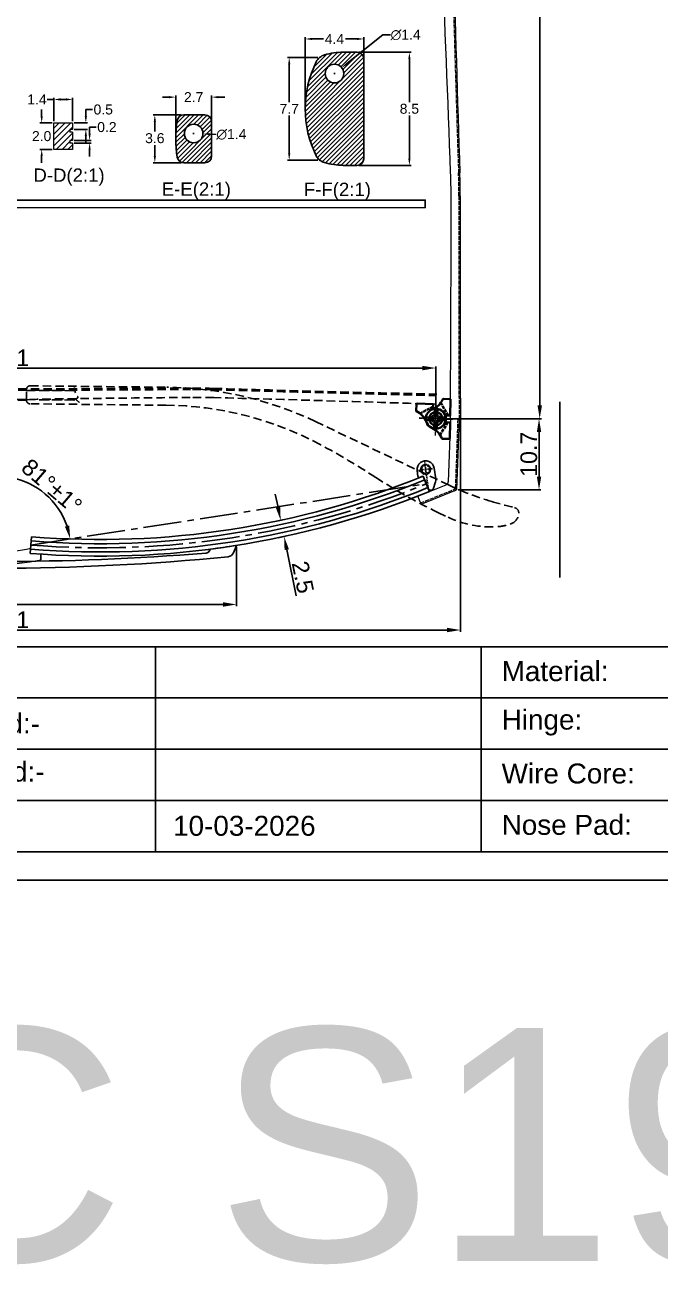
# Model space of a CAD drawing. Header units: millimetres. Extents: x 1233 to 2351, y 1180 to 1535.
# Drawn here: x 1597.9 to 1693.4, y 1180.2 to 1366.5 of the extents above; entities that cross this region are included whole.
import ezdxf

# ---------------------------------------------------------------- set-up
doc = ezdxf.new("R2010")
doc.units = ezdxf.units.MM
for name, pattern in [('ACAD_ISO02W100', [15, 12, -3]), ('CENTER2', [28.575, 19.05, -3.175, 3.175, -3.175]), ('HIDDEN', [9.525, 6.35, -3.175]), ('HIDDEN2', [0.1875, 0.125, -0.0625])]:
    doc.linetypes.add(name, pattern=pattern)
for name, color, linetype in [('Center Line', 2, 'CENTER2'), ('Dimension', 3, 'Continuous'), ('Hidden Line', 1, 'HIDDEN2'), ('Text', 4, 'Continuous')]:
    doc.layers.add(name, color=color, linetype=linetype)
doc.layers.add('标注', color=4, linetype='Continuous', lineweight=5)
doc.layers.add('绘图层', color=7, linetype='Continuous', lineweight=15)
doc.styles.get("Standard").update_dxf_attribs({"font": 'arial.ttf'})
doc.styles.add('宋体', font='SimSun.ttf')
doc.dimstyles.get("Standard").update_dxf_attribs({"dimtxt": 0.18, "dimasz": 0.18, "dimexe": 0.18, "dimexo": 0.0625, "dimgap": 0.09, "dimtad": 0, "dimtih": 1, "dimtoh": 1, "dimdec": 4, "dimzin": 0, "dimdsep": 46, "dimtxsty": 'Standard', "dimcen": 0.09, "dimadec": 0, "dimazin": 0, "dimtfac": 1, "dimtdec": 4, "dimtofl": 0, "dimtmove": 0, "dimatfit": 3, "dimfxl": 1, "dimtolj": 1, "dimtzin": 0, "dimarcsym": 0})
doc.dimstyles.new('Standard$0', dxfattribs={"dimtxt": 2.3, "dimasz": 2, "dimexe": 1, "dimexo": 1, "dimgap": 1, "dimtad": 0, "dimtih": 1, "dimtoh": 1, "dimdec": 1, "dimzin": 0, "dimdsep": 46, "dimtxsty": 'Standard', "dimcen": 0, "dimclrd": 4, "dimclre": 4, "dimclrt": 4, "dimadec": 1, "dimazin": 0, "dimtfac": 1, "dimtdec": 1, "dimtofl": 0, "dimtmove": 0, "dimatfit": 0, "dimfxl": 1, "dimtolj": 1, "dimtzin": 0, "dimarcsym": 0})
doc.dimstyles.new('STANDARD$2', dxfattribs={"dimtxt": 2.5, "dimasz": 2.5, "dimexe": 1.25, "dimexo": 0.625, "dimtad": 1, "dimdec": 1, "dimdsep": 46, "dimlunit": 6, "dimtxsty": 'Standard', "dimcen": 2.5, "dimadec": 1, "dimazin": 0, "dimtfac": 1, "dimtdec": 1, "dimtmove": 0, "dimatfit": 3, "dimfxl": 1, "dimtolj": 1, "dimtzin": 0, "dimarcsym": 0})

# ---------------------------------------------------------------- blocks, each defined once
blk = doc.blocks.new('jlkjojno')
at = {"layer": '绘图层', "color": 0, "linetype": 'ACAD_ISO02W100', "lineweight": 35, "ltscale": 0.04}
blk.add_line((897.74, -0.78), (899.65, 0.36), dxfattribs=at)
at = {"layer": '绘图层', "color": 0, "lineweight": 35, "ltscale": 0.05}
for p, q in [((897.24, -0.46), (897.74, -0.46)), ((897.74, -1.11), (897.74, -0.46)), ((900.14, -1.11), (897.74, -1.11)), ((900.24, -0.03), (900.24, -1.01))]:
    blk.add_line(p, q, dxfattribs=at)
blk.add_circle((897.24, 1.04), 1, dxfattribs=at)
for centre, radius, start, end in [((897.24, 1.04), 1.5, 23.1266, 270), ((901.37, 2.81), 3, 203.1266, 246.4546), ((900.14, -0.03), 0.1, 0, 66.4546), ((900.14, -1.01), 0.1, 270, 0)]:
    blk.add_arc(centre, radius, start, end, dxfattribs=at)
blk = doc.blocks.new('LNLNCL')
at = {"color": 251, "linetype": 'ACAD_ISO02W100', "lineweight": 9, "ltscale": 0.05}
for p, q in [((904.31, -165.47), (904.31, -160.47)), ((901.81, -162.97), (906.81, -162.97))]:
    blk.add_line(p, q, dxfattribs=at)
at = {"layer": '绘图层', "color": 0, "lineweight": 35, "ltscale": 0.05}
for p, q in [((904.11, -161.48), (904.11, -162.77)), ((904.51, -161.48), (904.51, -162.77)), ((902.82, -162.77), (904.11, -162.77)), ((902.82, -163.17), (904.11, -163.17)), ((904.11, -163.17), (904.11, -164.45)), ((904.51, -162.77), (905.8, -162.77)), ((904.51, -163.17), (905.8, -163.17)), ((904.51, -163.17), (904.51, -164.45)), ((901.31, -164.04), (901.31, -165.02)), ((901.41, -165.12), (903.81, -165.12)), ((903.81, -165.12), (903.81, -164.47)), ((904.31, -164.47), (903.81, -164.47))]:
    blk.add_line(p, q, dxfattribs=at)
at = {"layer": '绘图层', "color": 0, "linetype": 'ACAD_ISO02W100', "lineweight": 35, "ltscale": 0.04}
blk.add_line((903.81, -164.79), (901.9, -163.65), dxfattribs=at)
at = {"layer": '绘图层', "color": 0, "lineweight": 35, "ltscale": 0.05}
blk.add_circle((904.31, -162.97), 1, dxfattribs=at)
for centre, radius, start, end in [((904.31, -162.97), 1.5, 270, 156.8734), ((901.41, -164.04), 0.1, 113.5454, 180), ((900.17, -161.2), 3, 293.5454, 336.8734), ((901.41, -165.02), 0.1, 180, 270)]:
    blk.add_arc(centre, radius, start, end, dxfattribs=at)
blk.add_blockref('jlkjojno', (7.08, -164.01))
blk = doc.blocks.new('*D185')
at = {"layer": 'Defpoints', "color": 0, "ltscale": 1000, "transparency": 16777216}
for p in [(1524.06, 1307.25), (1663.37, 1307.25), (1663.37, 1275.51)]:
    blk.add_point(p, dxfattribs=at)
at = {"layer": 'Dimension', "color": 3, "lineweight": -2, "ltscale": 1000, "transparency": 16777216}
for p, q in [((1524.06, 1307), (1524.06, 1275.26)), ((1663.37, 1307), (1663.37, 1275.26)), ((1526.06, 1275.51), (1661.37, 1275.51))]:
    blk.add_line(p, q, dxfattribs=at)
at = {"layer": 'Dimension', "color": 3, "ltscale": 1000, "transparency": 16777216}
for points in [[(1526.06, 1275.85), (1526.06, 1275.18), (1524.06, 1275.51)], [(1661.37, 1275.85), (1661.37, 1275.18), (1663.37, 1275.51)]]:
    blk.add_solid(points, dxfattribs=at)
at = {"layer": 'Dimension', "ltscale": 1000, "transparency": 16777216, "insert": (1593.71, 1277.04), "char_height": 2.5, "attachment_point": 5}
blk.add_mtext('\\A1;139±1', dxfattribs=at)
blk = doc.blocks.new('*D187')
at = {"layer": 'Defpoints', "color": 0, "ltscale": 1000, "transparency": 16777216}
for p in [(1659.67, 1314.9), (1527.75, 1307.27), (1659.67, 1307.27)]:
    blk.add_point(p, dxfattribs=at)
at = {"layer": 'Dimension', "color": 3, "lineweight": -2, "ltscale": 1000, "transparency": 16777216}
for p, q in [((1527.75, 1307.52), (1527.75, 1315.15)), ((1529.75, 1314.9), (1657.67, 1314.9)), ((1659.67, 1307.52), (1659.67, 1315.15))]:
    blk.add_line(p, q, dxfattribs=at)
at = {"layer": 'Dimension', "color": 3, "ltscale": 1000, "transparency": 16777216}
for points in [[(1529.75, 1315.23), (1529.75, 1314.56), (1527.75, 1314.9)], [(1657.67, 1315.23), (1657.67, 1314.56), (1659.67, 1314.9)]]:
    blk.add_solid(points, dxfattribs=at)
at = {"layer": 'Dimension', "ltscale": 1000, "transparency": 16777216, "insert": (1593.71, 1316.42), "char_height": 2.5, "attachment_point": 5}
blk.add_mtext('\\A1;132±1', dxfattribs=at)
blk = doc.blocks.new('ET3T23T23T3T3')
for p, q in [((-1.83, 4.17), (-1.83, 4.17)), ((-3.42, 1.59), (-3.26, 3.2)), ((-1.62, 1.91), (-2.29, 0.06)), ((-1.36, 2.03), (-1.03, 1.91)), ((-0.76, 2.08), (-0.68, 2.96)), ((-3.36, 1.16), (-2.98, 0.09)), ((-2.5, -0.07), (-2.81, -0.04))]:
    blk.add_line(p, q)
blk.add_circle((-1.97, 3.08), 0.725)
for centre, radius, start, end in [((-1.97, 3.08), 1.3, 354.589, 174.589), ((-1.43, 1.84), 0.2, 69.589, 159.9898), ((-0.96, 2.1), 0.2, 249.589, 354.589), ((-2.42, 1.5), 1, 174.589, 199.589), ((-2.79, 0.16), 0.2, 199.589, 264.589), ((-2.48, 0.13), 0.2, 264.589, 339.9898)]:
    blk.add_arc(centre, radius, start, end)
at = {"layer": 'Center Line', "ltscale": 0.01}
for p, q in [((-1.84, 4.4), (-2.24, 0.27)), ((-0.88, 2.98), (-3.06, 3.18))]:
    blk.add_line(p, q, dxfattribs=at)
at = {"layer": 'Hidden Line', "ltscale": 3}
for radius in [0.75, 0.6]:
    blk.add_circle((-1.97, 3.08), radius, dxfattribs=at)
blk.add_arc((-1.97, 3.08), 0.7, 247.9875, 191.1906, dxfattribs=at)
blk = doc.blocks.new('*D271')
at = {"layer": 'Defpoints', "color": 0, "transparency": 16777216}
for p in [(1641.53, 1451.22), (1675.29, 1451.22), (1659.67, 1307.27)]:
    blk.add_point(p, dxfattribs=at)
at = {"layer": 'Dimension', "color": 3, "lineweight": -2, "transparency": 16777216}
for p, q in [((1641.78, 1451.22), (1675.54, 1451.22)), ((1675.29, 1309.27), (1675.29, 1449.22)), ((1659.92, 1307.27), (1675.54, 1307.27))]:
    blk.add_line(p, q, dxfattribs=at)
at = {"layer": 'Dimension', "color": 3, "transparency": 16777216}
for points in [[(1674.96, 1449.22), (1675.63, 1449.22), (1675.29, 1451.22)], [(1674.96, 1309.27), (1675.63, 1309.27), (1675.29, 1307.27)]]:
    blk.add_solid(points, dxfattribs=at)
at = {"layer": 'Dimension', "transparency": 16777216, "insert": (1673.77, 1379.24), "char_height": 2.5, "attachment_point": 5, "rotation": 90}
blk.add_mtext('\\A1;143.9', dxfattribs=at)
blk = doc.blocks.new('*D272')
at = {"layer": 'Defpoints', "color": 0, "transparency": 16777216}
for p in [(1659.67, 1307.28), (1675.19, 1307.28), (1662.79, 1296.58)]:
    blk.add_point(p, dxfattribs=at)
at = {"layer": 'Dimension', "color": 3, "lineweight": -2, "transparency": 16777216}
for p, q in [((1659.92, 1307.28), (1675.44, 1307.28)), ((1675.19, 1298.58), (1675.19, 1305.28)), ((1663.04, 1296.58), (1675.44, 1296.58))]:
    blk.add_line(p, q, dxfattribs=at)
at = {"layer": 'Dimension', "color": 3, "transparency": 16777216}
for points in [[(1674.86, 1305.28), (1675.52, 1305.28), (1675.19, 1307.28)], [(1674.86, 1298.58), (1675.52, 1298.58), (1675.19, 1296.58)]]:
    blk.add_solid(points, dxfattribs=at)
at = {"layer": 'Dimension', "transparency": 16777216, "insert": (1673.66, 1301.93), "char_height": 2.5, "attachment_point": 5, "rotation": 90}
blk.add_mtext('\\A1;10.7', dxfattribs=at)
blk = doc.blocks.new('*D275')
at = {"layer": 'Defpoints', "color": 0, "transparency": 16777216}
for p in [(1635.2, 1291.77), (1636.86, 1289.56), (1635.71, 1289.33)]:
    blk.add_point(p, dxfattribs=at)
at = {"layer": 'Dimension', "color": 3, "lineweight": -2, "transparency": 16777216}
for p, q in [((1635.95, 1293.97), (1635.54, 1295.93)), ((1635.45, 1291.82), (1636.6, 1292.06)), ((1635.96, 1289.38), (1637.1, 1289.61)), ((1637.26, 1287.6), (1638.7, 1280.64))]:
    blk.add_line(p, q, dxfattribs=at)
at = {"layer": 'Dimension', "color": 3, "transparency": 16777216}
for points in [[(1636.27, 1294.04), (1635.62, 1293.9), (1636.35, 1292.01)], [(1637.59, 1287.67), (1636.94, 1287.54), (1636.86, 1289.56)]]:
    blk.add_solid(points, dxfattribs=at)
at = {"layer": 'Dimension', "transparency": 16777216, "insert": (1639.68, 1283.45), "char_height": 2.5, "attachment_point": 5, "rotation": 281.6865}
blk.add_mtext('\\A1;2.5', dxfattribs=at)
blk = doc.blocks.new('*D183')
at = {"layer": 'Defpoints', "color": 0, "transparency": 16777216}
for p in [(1557.72, 1288.23), (1629.7, 1288.23), (1629.7, 1279.35)]:
    blk.add_point(p, dxfattribs=at)
at = {"layer": 'Dimension', "color": 3, "lineweight": -2, "transparency": 16777216}
for p, q in [((1557.72, 1287.98), (1557.72, 1279.1)), ((1629.7, 1287.98), (1629.7, 1279.1)), ((1559.72, 1279.35), (1627.7, 1279.35))]:
    blk.add_line(p, q, dxfattribs=at)
at = {"layer": 'Dimension', "color": 3, "transparency": 16777216}
for points in [[(1559.72, 1279.69), (1559.72, 1279.02), (1557.72, 1279.35)], [(1627.7, 1279.69), (1627.7, 1279.02), (1629.7, 1279.35)]]:
    blk.add_solid(points, dxfattribs=at)
at = {"layer": 'Dimension', "transparency": 16777216, "insert": (1589.77, 1280.88), "char_height": 2.5, "attachment_point": 5}
blk.add_mtext('\\A1;72.0', dxfattribs=at)
blk = doc.blocks.new('*D258')
at = {"layer": 'Defpoints', "color": 0, "transparency": 16777216}
for p in [(1605.06, 1355.28), (1602.26, 1351.76), (1605.06, 1351.76)]:
    blk.add_point(p, dxfattribs=at)
at = {"layer": 'Dimension', "color": 3, "lineweight": -2, "transparency": 16777216}
for p, q in [((1602.26, 1355.28), (1601.26, 1355.28)), ((1602.26, 1352.01), (1602.26, 1355.53)), ((1604.06, 1355.28), (1603.26, 1355.28)), ((1605.06, 1352.01), (1605.06, 1355.53))]:
    blk.add_line(p, q, dxfattribs=at)
at = {"layer": 'Dimension', "color": 3, "transparency": 16777216}
for points in [[(1603.26, 1355.45), (1603.26, 1355.11), (1602.26, 1355.28)], [(1604.06, 1355.45), (1604.06, 1355.11), (1605.06, 1355.28)]]:
    blk.add_solid(points, dxfattribs=at)
at = {"layer": 'Dimension', "transparency": 16777216, "insert": (1599.71, 1355.28), "char_height": 1.5, "attachment_point": 5}
blk.add_mtext('\\A1;1.4', dxfattribs=at)
blk = doc.blocks.new('*D259')
at = {"layer": 'Defpoints', "color": 0, "transparency": 16777216}
for p in [(1602.26, 1351.76), (1600.42, 1347.76), (1602.26, 1347.76)]:
    blk.add_point(p, dxfattribs=at)
at = {"layer": 'Dimension', "color": 3, "lineweight": -2, "transparency": 16777216}
for p, q in [((1600.42, 1352.76), (1600.42, 1353.76)), ((1602.01, 1351.76), (1600.17, 1351.76)), ((1602.01, 1347.76), (1600.17, 1347.76)), ((1600.42, 1346.76), (1600.42, 1345.76))]:
    blk.add_line(p, q, dxfattribs=at)
at = {"layer": 'Dimension', "color": 3, "transparency": 16777216}
for points in [[(1600.26, 1352.76), (1600.59, 1352.76), (1600.42, 1351.76)], [(1600.26, 1346.76), (1600.59, 1346.76), (1600.42, 1347.76)]]:
    blk.add_solid(points, dxfattribs=at)
at = {"layer": 'Dimension', "transparency": 16777216, "insert": (1600.42, 1349.76), "char_height": 1.5, "attachment_point": 5}
blk.add_mtext('\\A1;2.0', dxfattribs=at)
blk = doc.blocks.new('*D260')
at = {"layer": 'Defpoints', "color": 0, "transparency": 16777216}
for p in [(1605.06, 1351.76), (1607.06, 1351.76), (1605.06, 1350.78)]:
    blk.add_point(p, dxfattribs=at)
at = {"layer": 'Dimension', "color": 3, "lineweight": -2, "transparency": 16777216}
for p, q in [((1607.06, 1352.76), (1607.06, 1353.76)), ((1607.06, 1353.76), (1608.06, 1353.76)), ((1605.31, 1351.76), (1607.31, 1351.76)), ((1605.31, 1350.78), (1607.31, 1350.78)), ((1607.06, 1349.78), (1607.06, 1348.78))]:
    blk.add_line(p, q, dxfattribs=at)
at = {"layer": 'Dimension', "color": 3, "transparency": 16777216}
for points in [[(1606.89, 1352.76), (1607.23, 1352.76), (1607.06, 1351.76)], [(1606.89, 1349.78), (1607.23, 1349.78), (1607.06, 1350.78)]]:
    blk.add_solid(points, dxfattribs=at)
at = {"layer": 'Dimension', "transparency": 16777216, "insert": (1609.68, 1353.76), "char_height": 1.5, "attachment_point": 5}
blk.add_mtext('\\A1;0.5', dxfattribs=at)
blk = doc.blocks.new('*D261')
at = {"layer": 'Defpoints', "color": 0, "transparency": 16777216}
for p in [(1605.06, 1349.12), (1605.06, 1348.72), (1607.63, 1348.72)]:
    blk.add_point(p, dxfattribs=at)
at = {"layer": 'Dimension', "color": 3, "lineweight": -2, "transparency": 16777216}
for p, q in [((1607.63, 1350.12), (1607.63, 1351.12)), ((1607.63, 1351.12), (1608.63, 1351.12)), ((1605.31, 1349.12), (1607.88, 1349.12)), ((1605.31, 1348.72), (1607.88, 1348.72)), ((1607.63, 1347.72), (1607.63, 1346.72))]:
    blk.add_line(p, q, dxfattribs=at)
at = {"layer": 'Dimension', "color": 3, "transparency": 16777216}
for points in [[(1607.46, 1350.12), (1607.79, 1350.12), (1607.63, 1349.12)], [(1607.46, 1347.72), (1607.79, 1347.72), (1607.63, 1348.72)]]:
    blk.add_solid(points, dxfattribs=at)
at = {"layer": 'Dimension', "transparency": 16777216, "insert": (1610.23, 1351.12), "char_height": 1.5, "attachment_point": 5}
blk.add_mtext('\\A1;0.2', dxfattribs=at)
blk = doc.blocks.new('*D167')
at = {"layer": 'Defpoints', "color": 0, "transparency": 16777216}
for p in [(1625.97, 1355.63), (1620.57, 1349.36), (1625.97, 1349.36)]:
    blk.add_point(p, dxfattribs=at)
at = {"layer": 'Dimension', "color": 3, "lineweight": -2, "transparency": 16777216}
for p, q in [((1619.57, 1355.63), (1618.57, 1355.63)), ((1620.57, 1349.61), (1620.57, 1355.88)), ((1625.97, 1349.61), (1625.97, 1355.88)), ((1626.97, 1355.63), (1627.97, 1355.63))]:
    blk.add_line(p, q, dxfattribs=at)
at = {"layer": 'Dimension', "color": 3, "transparency": 16777216}
for points in [[(1619.57, 1355.79), (1619.57, 1355.46), (1620.57, 1355.63)], [(1626.97, 1355.79), (1626.97, 1355.46), (1625.97, 1355.63)]]:
    blk.add_solid(points, dxfattribs=at)
at = {"layer": 'Dimension', "transparency": 16777216, "insert": (1623.27, 1355.63), "char_height": 1.5, "attachment_point": 5}
blk.add_mtext('\\A1;2.7', dxfattribs=at)
blk = doc.blocks.new('*D168')
at = {"layer": 'Defpoints', "color": 0, "transparency": 16777216}
for p in [(1621.57, 1352.96), (1617.43, 1345.76), (1621.57, 1345.76)]:
    blk.add_point(p, dxfattribs=at)
at = {"layer": 'Dimension', "color": 3, "lineweight": -2, "transparency": 16777216}
for p, q in [((1621.32, 1352.96), (1617.18, 1352.96)), ((1617.43, 1351.96), (1617.43, 1350.47)), ((1617.43, 1346.76), (1617.43, 1348.43)), ((1621.32, 1345.76), (1617.18, 1345.76))]:
    blk.add_line(p, q, dxfattribs=at)
at = {"layer": 'Dimension', "color": 3, "transparency": 16777216}
for points in [[(1617.27, 1351.96), (1617.6, 1351.96), (1617.43, 1352.96)], [(1617.27, 1346.76), (1617.6, 1346.76), (1617.43, 1345.76)]]:
    blk.add_solid(points, dxfattribs=at)
at = {"layer": 'Dimension', "transparency": 16777216, "insert": (1617.43, 1349.45), "char_height": 1.5, "attachment_point": 5}
blk.add_mtext('\\A1;3.6', dxfattribs=at)
blk = doc.blocks.new('*D169')
at = {"layer": 'Defpoints', "color": 0, "transparency": 16777216}
for p in [(1648.84, 1364.37), (1648.84, 1359.51), (1640.04, 1353.87)]:
    blk.add_point(p, dxfattribs=at)
at = {"layer": 'Dimension', "color": 3, "lineweight": -2, "transparency": 16777216}
for p, q in [((1640.04, 1354.12), (1640.04, 1364.62)), ((1641.04, 1364.37), (1642.8, 1364.37)), ((1647.84, 1364.37), (1646.08, 1364.37)), ((1648.84, 1359.76), (1648.84, 1364.62))]:
    blk.add_line(p, q, dxfattribs=at)
at = {"layer": 'Dimension', "color": 3, "transparency": 16777216}
for points in [[(1641.04, 1364.54), (1641.04, 1364.21), (1640.04, 1364.37)], [(1647.84, 1364.54), (1647.84, 1364.21), (1648.84, 1364.37)]]:
    blk.add_solid(points, dxfattribs=at)
at = {"layer": 'Dimension', "transparency": 16777216, "insert": (1644.44, 1364.37), "char_height": 1.5, "attachment_point": 5}
blk.add_mtext('\\A1;4.4', dxfattribs=at)
blk = doc.blocks.new('*D236')
at = {"layer": 'Defpoints', "color": 0, "transparency": 16777216}
for p in [(1647.84, 1362.37), (1655.7, 1362.37), (1647.84, 1345.37)]:
    blk.add_point(p, dxfattribs=at)
at = {"layer": 'Dimension', "color": 3, "lineweight": -2, "transparency": 16777216}
for p, q in [((1648.09, 1362.37), (1655.95, 1362.37)), ((1655.7, 1361.37), (1655.7, 1354.89)), ((1655.7, 1346.37), (1655.7, 1352.86)), ((1648.09, 1345.37), (1655.95, 1345.37))]:
    blk.add_line(p, q, dxfattribs=at)
at = {"layer": 'Dimension', "color": 3, "transparency": 16777216}
for points in [[(1655.53, 1361.37), (1655.86, 1361.37), (1655.7, 1362.37)], [(1655.53, 1346.37), (1655.86, 1346.37), (1655.7, 1345.37)]]:
    blk.add_solid(points, dxfattribs=at)
at = {"layer": 'Dimension', "transparency": 16777216, "insert": (1655.7, 1353.87), "char_height": 1.5, "attachment_point": 5}
blk.add_mtext('\\A1;8.5', dxfattribs=at)
blk = doc.blocks.new('*D170')
at = {"layer": 'Defpoints', "color": 0, "transparency": 16777216}
for p in [(1642.21, 1361.58), (1637.63, 1346.16), (1642.21, 1346.16)]:
    blk.add_point(p, dxfattribs=at)
at = {"layer": 'Dimension', "color": 3, "lineweight": -2, "transparency": 16777216}
for p, q in [((1641.96, 1361.58), (1637.38, 1361.58)), ((1637.63, 1360.58), (1637.63, 1354.87)), ((1637.63, 1347.16), (1637.63, 1352.87)), ((1641.96, 1346.16), (1637.38, 1346.16))]:
    blk.add_line(p, q, dxfattribs=at)
at = {"layer": 'Dimension', "color": 3, "transparency": 16777216}
for points in [[(1637.47, 1360.58), (1637.8, 1360.58), (1637.63, 1361.58)], [(1637.47, 1347.16), (1637.8, 1347.16), (1637.63, 1346.16)]]:
    blk.add_solid(points, dxfattribs=at)
at = {"layer": 'Dimension', "transparency": 16777216, "insert": (1637.63, 1353.87), "char_height": 1.5, "attachment_point": 5}
blk.add_mtext('\\A1;7.7', dxfattribs=at)
blk = doc.blocks.new('*D237')
at = {"layer": 'Defpoints', "color": 0, "transparency": 16777216}
for p in [(1621.87, 1350.21), (1624.67, 1350.1)]:
    blk.add_point(p, dxfattribs=at)
at = {"layer": 'Dimension', "color": 0, "lineweight": -2, "transparency": 16777216}
for p, q in [((1623.18, 1350.16), (1623.36, 1350.16)), ((1623.27, 1350.07), (1623.27, 1350.25)), ((1626.67, 1350.02), (1625.67, 1350.06))]:
    blk.add_line(p, q, dxfattribs=at)
at = {"layer": 'Dimension', "color": 0, "transparency": 16777216}
blk.add_solid([(1625.68, 1350.23), (1625.66, 1349.9), (1624.67, 1350.1)], dxfattribs=at)
at = {"layer": 'Dimension', "color": 0, "transparency": 16777216, "insert": (1628.94, 1350.02), "char_height": 1.5, "attachment_point": 5}
blk.add_mtext('\\A1;∅1.4', dxfattribs=at)
blk = doc.blocks.new('*D238')
at = {"layer": 'Defpoints', "color": 0, "transparency": 16777216}
for p in [(1645.53, 1360.05), (1643.35, 1358.3)]:
    blk.add_point(p, dxfattribs=at)
at = {"layer": 'Dimension', "color": 0, "lineweight": -2, "transparency": 16777216}
for p, q in [((1651.7, 1364.98), (1646.32, 1360.67)), ((1652.86, 1364.98), (1651.7, 1364.98)), ((1644.35, 1359.17), (1644.53, 1359.17)), ((1644.44, 1359.08), (1644.44, 1359.26))]:
    blk.add_line(p, q, dxfattribs=at)
at = {"layer": 'Dimension', "color": 0, "transparency": 16777216}
blk.add_solid([(1646.21, 1360.8), (1646.42, 1360.54), (1645.53, 1360.05)], dxfattribs=at)
at = {"layer": 'Dimension', "color": 0, "transparency": 16777216, "insert": (1655.13, 1364.98), "char_height": 1.5, "attachment_point": 5}
blk.add_mtext('\\A1;∅1.4', dxfattribs=at)
blk = doc.blocks.new('*D234')
at = {"layer": 'Defpoints', "color": 0, "ltscale": 1000, "transparency": 16777216}
for p in [(1593.71, 1301.03), (1658.24, 1297.5), (1602.74, 1294.02), (1598.81, 1288.29), (1593.71, 1279.35)]:
    blk.add_point(p, dxfattribs=at)
at = {"layer": 'Dimension', "color": 3, "ltscale": 1000, "transparency": 16777216}
blk.add_arc((1593.71, 1287.5), 11.14, 19.1109, 79.6913, dxfattribs=at)
for points in [[(1595.67, 1298.13), (1595.73, 1298.79), (1593.71, 1298.64)], [(1604.56, 1291.22), (1603.91, 1291.06), (1604.72, 1289.2)]]:
    blk.add_solid(points, dxfattribs=at)
at = {"layer": 'Dimension', "ltscale": 1000, "transparency": 16777216, "insert": (1601.95, 1297.11), "char_height": 2.5, "attachment_point": 5, "rotation": 319.4011}
blk.add_mtext('\\A1;81°±1°', dxfattribs=at)

msp = doc.modelspace()

# ---------------------------------------------------------------- hatches: boundary and pattern name
h = msp.add_hatch()
h.set_pattern_fill('ANSI31', color=6, scale=5)
h.set_pattern_definition([(45, (-15381.9793, 8728.3186), (-0.441941738, 0.441941738), [])])
h.paths.add_polyline_path([(1605.05592, 1350.37866), (1604.65592, 1350.37866), (1604.65592, 1350.77866), (1605.05592, 1350.77866), (1605.05592, 1351.75956), (1602.25592, 1351.75956), (1602.25592, 1347.75956), (1605.05592, 1347.75956), (1605.05592, 1348.71686), (1604.65592, 1348.71686), (1604.65592, 1349.11686), (1605.05592, 1349.11686)])

# ---------------------------------------------------------------- linework, layer by layer
at = {"color": 6, "linetype": 'Continuous'}
for p, q in [((1640.3892, 1357.18269), (1645.57871, 1362.3722)), ((1640.60624, 1358.07325), (1644.86824, 1362.33525)), ((1640.9081, 1359.04863), (1644.09662, 1362.23715)), ((1644.45352, 1360.57349), (1646.25358, 1362.37355)), ((1645.00721, 1360.45366), (1646.9271, 1362.37355)), ((1645.41024, 1360.18318), (1647.60062, 1362.37355)), ((1645.69512, 1359.79453), (1648.20521, 1362.30462)), ((1640.07476, 1352.82713), (1648.82034, 1361.57271)), ((1640.12801, 1352.20686), (1648.84037, 1360.91923)), ((1641.3338, 1360.14784), (1643.24172, 1362.05577)), ((1645.83749, 1359.26338), (1648.59908, 1362.02498)), ((1640.1321, 1355.57855), (1643.16026, 1358.60671)), ((1640.2028, 1351.60814), (1648.84037, 1360.24571)), ((1640.23558, 1356.35555), (1643.04043, 1359.1604)), ((1640.29731, 1351.02913), (1648.84037, 1359.57219)), ((1640.41001, 1350.46831), (1648.84037, 1358.89867)), ((1640.04248, 1354.14189), (1643.81939, 1357.9188)), ((1640.04531, 1353.4712), (1644.35054, 1357.77643)), ((1640.06984, 1354.84278), (1643.43074, 1358.20368)), ((1640.53964, 1349.92442), (1648.84037, 1358.22515)), ((1640.68513, 1349.39639), (1648.84037, 1357.55163)), ((1640.84558, 1348.88332), (1648.84037, 1356.87811)), ((1641.0202, 1348.38442), (1648.84037, 1356.20459)), ((1641.20832, 1347.89902), (1648.84037, 1355.53107)), ((1641.40938, 1347.42657), (1648.84037, 1354.85755)), ((1620.57014, 1349.5068), (1624.02096, 1352.95761)), ((1620.59131, 1350.20149), (1623.34744, 1352.95761)), ((1620.64536, 1350.92906), (1622.67392, 1352.95761)), ((1620.73788, 1351.6951), (1622.0004, 1352.95761)), ((1623.2943, 1351.55744), (1624.69448, 1352.95761)), ((1623.84521, 1351.43483), (1625.30933, 1352.89895)), ((1641.62288, 1346.96654), (1648.84037, 1354.18404)), ((1641.86453, 1346.53468), (1648.84037, 1353.51052)), ((1642.18577, 1346.1824), (1648.84037, 1352.837)), ((1624.24652, 1351.16262), (1625.71294, 1352.62903)), ((1624.52971, 1350.77229), (1625.94505, 1352.18763)), ((1624.66952, 1350.23858), (1625.97186, 1351.54092)), ((1642.58907, 1345.91218), (1648.84037, 1352.16348)), ((1643.08389, 1345.73347), (1648.84037, 1351.48996)), ((1620.57765, 1348.84079), (1621.87204, 1350.13518)), ((1620.61059, 1348.20021), (1621.99465, 1349.58426)), ((1620.66638, 1347.58248), (1622.26686, 1349.18295)), ((1621.12076, 1346.0163), (1625.97186, 1350.8674)), ((1621.56231, 1345.78433), (1625.97186, 1350.19388)), ((1622.20911, 1345.75761), (1625.97186, 1349.52036)), ((1643.6244, 1345.60047), (1648.84037, 1350.81644)), ((1644.19196, 1345.49451), (1648.84037, 1350.14292)), ((1644.79, 1345.41903), (1648.84037, 1349.4694)), ((1620.74294, 1346.98551), (1622.65719, 1348.89977)), ((1620.85072, 1346.41978), (1623.1909, 1348.75996)), ((1622.88263, 1345.75761), (1625.97186, 1348.84684)), ((1623.55615, 1345.75761), (1625.97186, 1348.17332)), ((1624.22967, 1345.75761), (1625.97186, 1347.4998)), ((1645.42314, 1345.37865), (1648.84037, 1348.79588)), ((1646.09156, 1345.37355), (1648.84037, 1348.12236)), ((1646.76508, 1345.37355), (1648.84037, 1347.44884)), ((1624.90319, 1345.75761), (1625.97186, 1346.82628)), ((1647.4386, 1345.37355), (1648.84037, 1346.77532)), ((1648.16694, 1345.42837), (1648.78555, 1346.04698))]:
    msp.add_line(p, q, dxfattribs=at)
for p, q in [((1645.74264, 1362.37355), (1647.84037, 1362.37355)), ((1648.84037, 1361.37355), (1648.84037, 1346.37355)), ((1621.79192, 1352.95761), (1624.97186, 1352.95761)), ((1625.97186, 1351.95761), (1625.97186, 1346.75761)), ((1624.97186, 1345.75761), (1621.79192, 1345.75761)), ((1647.84037, 1345.37355), (1645.74264, 1345.37355)), ((1658.7123, 1296.34193), (1657.76594, 1298.65589)), ((1658.7123, 1296.34193), (1657.95521, 1298.1931)), ((1598.70948, 1287.04034), (1598.91084, 1289.53222)), ((1600.28687, 1286.07979), (1600.28687, 1286.92248)), ((1484.66819, 1242.18613), (1893.92369, 1242.18613))]:
    msp.add_line(p, q)
at = {"color": 251, "linetype": 'ACAD_ISO02W100', "lineweight": 13, "ltscale": 0.05}
for p, q in [((1663.13652, 1323.64861), (1663.33652, 1323.64861)), ((1663.13895, 1320.94861), (1663.33895, 1320.94861)), ((1662.96684, 1307.24861), (1662.59897, 1296.71411)), ((1663.36684, 1307.24861), (1663.36684, 1300.81957)), ((1657.38464, 1294.625), (1662.59897, 1296.71411))]:
    msp.add_line(p, q, dxfattribs=at)
at = {"color": 1, "ltscale": 1000}
msp.add_line((1678.32973, 1309.80353), (1678.32973, 1283.40854), dxfattribs=at)
at = {"ltscale": 1000}
msp.add_line((1629.69511, 1288.2269), (1629.26058, 1287.14057), dxfattribs=at)
msp.add_lwpolyline([(1897.96173, 1237.92707), (1897.96173, 1534.92707), (1477.96174, 1534.92707), (1477.96174, 1237.92707)], close=True)
at = {"color": 7}
msp.add_lwpolyline([(1532.00282, 1339.00647), (1658.08735, 1339.02717), (1658.08735, 1340.16208), (1532.00282, 1340.14138)], close=True, dxfattribs=at)
at = {"color": 4, "ltscale": 1000}
msp.add_lwpolyline([(1628.47822, 1286.52269, 0.266997136), (1629.26058, 1287.14057), (1629.69511, 1288.2269, -0.007601591), (1625.77662, 1287.6643), (1625.71997, 1287.52267, -0.284608794), (1625.1268, 1287.08495, -0.040612676), (1562.29721, 1287.08495, -0.284608795), (1561.70404, 1287.52267), (1561.64739, 1287.6643), (1557.72426, 1288.22764), (1558.15833, 1287.14246, 0.279964821), (1558.98858, 1286.51869, 0.049261383), (1628.47822, 1286.52269)], format="xyb", dxfattribs=at)
for points in [[(1497.48581, 1272.96627), (1893.92369, 1272.96627)], [(1617.51049, 1272.96627), (1617.51049, 1242.18613)], [(1666.4789, 1272.96627), (1666.4789, 1242.18613)], [(1497.48581, 1265.2938), (1793.61624, 1265.2938)], [(1497.48581, 1257.5762), (1846.55628, 1257.5762)], [(1497.48581, 1249.90373), (1793.61624, 1249.90373)]]:
    msp.add_lwpolyline(points)
msp.add_circle((1644.44037, 1359.17355), 1.4)
at = {"linetype": 'Continuous'}
msp.add_circle((1623.27186, 1350.15761), 1.4, dxfattribs=at)
at = {"color": 251, "linetype": 'ACAD_ISO02W100', "lineweight": 13, "ltscale": 0.05}
msp.add_circle((1659.67489, 1307.27558), 0.67318, dxfattribs=at)
for centre, radius, start, end in [((8869.98266, 1580.47979), 7210.76245, 181.610877031, 181.877481586), ((1563.14485, 1340.96188), 100, 359.9045176, 1.8774816), ((8873.89715, 1328.77862), 7210.76245, 179.904517558, 180.171079634)]:
    msp.add_arc(centre, radius, start, end, dxfattribs=at)
for centre, radius, start, end in [((1645.74264, 1352.37355), 10, 90, 106.3362138), ((1647.84037, 1361.37355), 1, 0, 90), ((1655.90309, 1353.87355), 15.86288, 153.5395548, 206.4604452), ((1643.49245, 1360.05057), 2, 106.3362138, 153.5395548), ((1621.79192, 1351.95761), 1, 90, 170.2189137), ((1624.97186, 1351.95761), 1, 0, 90), ((1636.874, 1349.35761), 16.30454, 170.2189137, 189.7810863), ((1621.79192, 1346.75761), 1, 189.7810863, 270), ((1624.97186, 1346.75761), 1, 270, 0), ((1645.74264, 1355.37355), 10, 253.6637862, 270), ((1647.84037, 1346.37355), 1, 270, 0)]:
    msp.add_arc(centre, radius, start, end)
at = {"color": 6, "linetype": 'Continuous'}
msp.add_arc((1643.49245, 1347.69653), 2, 206.4604452, 253.6637862, dxfattribs=at)
at = {"ltscale": 1000}
for centre, radius, start, end in [((1609.23668, 1417.3157), 128.825, 265.3801191, 292.2434861), ((1609.23668, 1417.3157), 128.2, 265.3801191, 292.2434861), ((1609.23668, 1417.3157), 130.7, 265.3801191, 292.2434861), ((1609.23668, 1417.3157), 130.075, 265.3801191, 292.2434861), ((1609.23404, 1416.80911), 130.2, 277.2994492, 279.0415719), ((1628.3321, 1287.51196), 1, 278.4022178, 338.1985905)]:
    msp.add_arc(centre, radius, start, end, dxfattribs=at)
at = {"lineweight": 9}
for centre, radius, start, end in [((1593.71464, 1310.44016), 23.17658, 257.3944082, 282.6055918), ((1593.71464, 1315.87664), 30.51306, 257.561546, 282.438454)]:
    msp.add_arc(centre, radius, start, end, dxfattribs=at)
at = {"layer": 'Center Line', "ltscale": 0.3}
msp.add_line((1598.81016, 1288.28628), (1658.23912, 1297.49891), dxfattribs=at)
msp.add_arc((1609.23668, 1417.3157), 129.45, 265.3801191, 292.2434861, dxfattribs=at)
at = {"layer": 'Hidden Line', "linetype": 'HIDDEN', "ltscale": 0.2}
for p, q in [((1598.67033, 1312.22205), (1619.21769, 1312.00754)), ((1598.15115, 1310.02623), (1598.16513, 1311.72619)), ((1598.15132, 1310.04712), (1598.1653, 1311.74706)), ((1598.15214, 1310.14711), (1605.66824, 1310.08532)), ((1598.16365, 1311.54707), (1605.41308, 1311.48746)), ((1600.34462, 1310.12909), (1605.66824, 1310.08532)), ((1605.41308, 1311.48746), (1600.35613, 1311.52904)), ((1619.10795, 1309.30836), (1598.64591, 1309.52215)), ((1659.48453, 1307.48108), (1659.54556, 1308.76624)), ((1659.88407, 1307.46211), (1659.94511, 1308.74727)), ((1641.57487, 1306.85788), (1661.60019, 1297.3187)), ((1662.172, 1307.15323), (1657.17763, 1307.39042)), ((1659.46555, 1307.08153), (1658.18039, 1307.14257)), ((1659.48453, 1307.48108), (1658.19937, 1307.54212)), ((1659.40452, 1305.79638), (1659.46555, 1307.08153)), ((1659.80407, 1305.7774), (1659.8651, 1307.06256)), ((1661.15026, 1307.00152), (1659.8651, 1307.06256)), ((1661.16923, 1307.40107), (1659.88407, 1307.46211)), ((1659.99026, 1293.1954), (1661.50415, 1292.47426))]:
    msp.add_line(p, q, dxfattribs=at)
for centre, radius, start, end in [((1608.47681, 8522.30214), 7210.56245, 269.651432213, 269.918063758), ((1578.95246, 8522.30214), 7210.56245, 270.081936242, 270.348567787), ((1598.66511, 1311.72208), 0.5, 89.4018847, 179.5289408), ((1618.78195, 1259.00934), 53, 64.5289408, 89.5289408), ((1623.42713, 1211.87498), 100, 88.3755498, 90.3485678), ((1830.66847, 8519.49938), 7210.56245, 268.375549778, 268.642138845), ((1608.47681, 8522.30214), 7210.76245, 269.651459204, 269.918063758), ((1519.41224, -3439.64226), 4750.342, 89.05025291, 89.45391534), ((1578.95246, 8522.30214), 7210.76245, 270.081936242, 270.348540796), ((1668.01703, -3439.64226), 4750.342, 90.54608466, 90.94974709), ((1598.65113, 1310.02212), 0.5, 179.5289408, 269.4013894), ((1623.69541, 1210.48852), 100, 88.5030726, 90.5460847), ((1623.42491, 1211.67496), 100, 88.3755768, 90.3485408), ((1830.66847, 8519.49938), 7210.76245, 268.375576769, 268.642138845), ((1502.21294, -3438.26645), 4750.342, 88.09941014, 88.50307257), ((1618.69687, 1259.31005), 50, 61.8754163, 89.5289408), ((1659.67481, 1307.27182), 1.5, 87.280989, 334.1543506), ((1590.07405, 1205.75958), 110.72, 56.8397128, 61.8754163), ((1694.39467, 1365.41961), 80, 236.8397128, 244.5289408), ((1680.95267, 1337.94482), 45, 244.5289408, 253.4166932), ((1683.53346, 1346.61111), 54.04241, 253.4166932, 257.149715), ((1671.33627, 1293.14226), 0.8, 0.1603369, 77.149715), ((1667.95497, 1306.0163), 15, 244.5289408, 273.3428879), ((1668.4065, 1298.47218), 7.44364, 274.6810219, 291.1273808), ((1670.78486, 1292.31726), 0.84518, 291.1273808, 296.7648266), ((1670.37012, 1293.13956), 1.76615, 296.7648266, 0.1603369)]:
    msp.add_arc(centre, radius, start, end, dxfattribs=at)
msp.add_spline([(1606.1272, 1309.71607), (1605.65173, 1310.2946), (1605.82854, 1310.41574), (1605.63603, 1310.92482), (1605.36582, 1311.95234)], degree=3, dxfattribs=at)
at = {"layer": '标注', "color": 0, "lineweight": 13, "ltscale": 5}
for p, q in [((1602.25592, 1351.75956), (1605.05592, 1351.75956)), ((1602.25592, 1347.75956), (1602.25592, 1351.75956)), ((1605.05592, 1351.75956), (1605.05592, 1350.77866)), ((1604.65592, 1350.77866), (1604.65592, 1350.37866)), ((1605.05592, 1350.77866), (1604.65592, 1350.77866)), ((1605.05592, 1350.37866), (1604.65592, 1350.37866)), ((1604.65592, 1349.11686), (1604.65592, 1348.71686)), ((1605.05592, 1349.11686), (1604.65592, 1349.11686)), ((1605.05592, 1350.37866), (1605.05592, 1349.11686)), ((1605.05592, 1347.75956), (1602.25592, 1347.75956)), ((1605.05592, 1348.71686), (1604.65592, 1348.71686)), ((1605.05592, 1348.71686), (1605.05592, 1347.75956)), ((1661.86765, 1307.29398), (1661.53591, 1297.79419)), ((1661.68574, 1307.24861), (1663.36682, 1307.25363)), ((1663.16686, 1307.24861), (1662.79419, 1296.57687)), ((1656.97554, 1295.6461), (1661.22217, 1297.3475)), ((1657.45902, 1294.43935), (1656.97554, 1295.6461)), ((1657.45902, 1294.43935), (1662.79419, 1296.57687))]:
    msp.add_line(p, q, dxfattribs=at)
for centre, radius, start, end in [((-3085.32659, 1172.27972), 4750.342, 2.07502545, 2.47868788), ((8869.98266, 1580.47979), 7210.56245, 181.610877031, 181.877508576), ((1561.96605, 1340.65981), 100, 0.0320134, 2.0750255), ((1563.34485, 1340.96499), 100, 359.9044906, 1.8775086), ((-3088.37523, 1338.06149), 4750.342, 359.62835093, 0.03201335), ((8873.89715, 1328.77862), 7210.56245, 179.904490568, 180.171079634), ((1661.03622, 1297.81164), 0.5, 291.8333882, 358), ((1662.30587, 1296.91986), 0.5, 291.8333882, 358)]:
    msp.add_arc(centre, radius, start, end, dxfattribs=at)

# ---------------------------------------------------------------- block references
at = {"color": 0, "lineweight": 13, "rotation": 88.80992975653797}
msp.add_blockref('LNLNCL', (1477.96145, 406.54441), dxfattribs=at)
at = {"xscale": -1, "rotation": 2.233263324848487}
msp.add_blockref('ET3T23T23T3T3', (1656.30089, 1296.49699), dxfattribs=at)
at = {"layer": 'Hidden Line', "linetype": 'HIDDEN', "ltscale": 0.2, "rotation": 177.2809889671699}
msp.add_blockref('jlkjojno', (2555.94969, 1265.74847), dxfattribs=at)

# ---------------------------------------------------------------- texts
at = {"attachment_point": 5}
for s, insert, char_height, width in [('\\pxql;Material:', (1686.74331, 1269.3088), 2.9996568, 34.3482701), ('\\pxql;Hinge:', (1686.74331, 1261.59119), 2.9996568, 34.3482701), ('Checked:-', (1590.61979, 1261.44727), 2.999657, 34.3482701), ('Approved:-', (1590.61979, 1253.7748), 2.999657, 34.3482701), ('\\pxql; Wire Core:', (1685.57598, 1253.91873), 2.9996568, 34.3482701), ('10-03-2026', (1630.88782, 1246.0572), 2.999657, 34.3482701), ('\\pxql;Nose Pad:', (1686.74331, 1246.20112), 2.9996568, 34.3482701), ('VC S19002 M', (1697.25762, 1197.91338), 35, 374.0909995)]:
    msp.add_mtext(s, dxfattribs=dict(at, insert=insert, char_height=char_height, width=width))
at = {"layer": 'Text', "linetype": 'ByBlock', "lineweight": 9, "char_height": 2, "width": 19.8141978, "attachment_point": 5, "style": '宋体'}
for s, insert in [('{\\f@Arial Unicode MS|b0|i0|c0|p34;D-D(2:1)}', (1604.53447, 1343.60339)), ('{\\f@Arial Unicode MS|b0|i0|c0|p34;E-E(2:1)}', (1623.66899, 1341.50953)), ('{\\f@Arial Unicode MS|b0|i0|c0|p34;F-F(2:1)}', (1644.87979, 1341.46517))]:
    msp.add_mtext(s, dxfattribs=dict(at, insert=insert))

# ---------------------------------------------------------------- dimensions: what is measured, and where the dimension line sits
at = {"layer": 'Dimension'}
for base, p1, p2, override, picture, middle in [((1675.29273, 1451.21613), (1659.67481, 1307.27182), (1641.52943, 1451.21613), {"dimtxt": 2.5, "dimexe": 0.25, "dimexo": 0.25, "dimgap": 0.25, "dimtad": 1, "dimtih": 0, "dimtoh": 0, "dimclrd": 3, "dimclre": 3, "dimclrt": 256, "dimadec": 2, "dimtdec": 2, "dimatfit": 3}, '*D271', (1673.76544, 1379.24397)), ((1655.69626, 1362.37355), (1647.84037, 1345.37355), (1647.84037, 1362.37355), {"dimtxt": 1.5, "dimasz": 1, "dimexe": 0.25, "dimexo": 0.25, "dimgap": 0.25, "dimlfac": 0.5, "dimclrd": 3, "dimclre": 3, "dimclrt": 256, "dimadec": 0, "dimtdec": 2, "dimatfit": 3}, '*D236', (1655.69626, 1353.87355)), ((1675.1903, 1307.27558), (1662.79419, 1296.57687), (1659.67489, 1307.27558), {"dimtxt": 2.5, "dimexe": 0.25, "dimexo": 0.25, "dimgap": 0.25, "dimtad": 1, "dimtih": 0, "dimtoh": 0, "dimclrd": 3, "dimclre": 3, "dimclrt": 256, "dimadec": 2, "dimtdec": 2, "dimatfit": 3}, '*D272', (1673.66387, 1301.92623))]:
    dim = msp.add_linear_dim(base=base, p1=p1, p2=p2, angle=90, dimstyle='Standard$0', override=override, dxfattribs=at)
    dim.commit()
    dim.dimension.update_dxf_attribs({"geometry": picture, "text_midpoint": middle})
dim = msp.add_diameter_dim_2p(p1=(1643.34666, 1358.29959), p2=(1645.53408, 1360.0475), dimstyle='Standard', override={"dimtxt": 1.5, "dimasz": 1, "dimtad": 0, "dimtih": 1, "dimtoh": 1, "dimdec": 1, "dimlfac": 0.5, "dimadec": 0}, dxfattribs=at)
dim.commit()
dim.dimension.update_dxf_attribs({"geometry": '*D238', "text_midpoint": (1655.12896, 1364.97501), "dimtype": 163})
dim = msp.add_linear_dim(base=(1648.84037, 1364.37296), p1=(1640.04021, 1353.87355), p2=(1648.84037, 1359.51284), dimstyle='Standard$0', override={"dimtxt": 1.5, "dimasz": 1, "dimexe": 0.25, "dimexo": 0.25, "dimgap": 0.25, "dimlfac": 0.5, "dimclrd": 3, "dimclre": 3, "dimclrt": 256, "dimadec": 0, "dimtdec": 2, "dimatfit": 3}, dxfattribs=at)
dim.commit()
dim.dimension.update_dxf_attribs({"geometry": '*D169', "text_midpoint": (1644.44029, 1364.37296)})
for base, p1, p2, picture, middle in [((1637.63337, 1346.16304), (1642.20854, 1361.58405), (1642.20854, 1346.16304), '*D170', (1637.63337, 1353.87355)), ((1607.05867, 1351.75956), (1605.05592, 1350.77866), (1605.05592, 1351.75956), '*D260', (1609.67975, 1353.75956)), ((1600.42477, 1347.75956), (1602.25592, 1351.75956), (1602.25592, 1347.75956), '*D259', (1600.42477, 1349.75956)), ((1617.43465, 1345.75761), (1621.57186, 1352.95761), (1621.57186, 1345.75761), '*D168', (1617.43465, 1349.45115)), ((1607.62603, 1348.71686), (1605.05592, 1349.11686), (1605.05592, 1348.71686), '*D261', (1610.23381, 1351.11686))]:
    dim = msp.add_linear_dim(base=base, p1=p1, p2=p2, angle=90, dimstyle='Standard$0', override={"dimtxt": 1.5, "dimasz": 1, "dimexe": 0.25, "dimexo": 0.25, "dimgap": 0.25, "dimlfac": 0.5, "dimclrd": 3, "dimclre": 3, "dimclrt": 256, "dimadec": 0, "dimtdec": 2, "dimatfit": 3}, dxfattribs=at)
    dim.commit()
    dim.dimension.update_dxf_attribs({"geometry": picture, "text_midpoint": middle, "dimtype": 160})
for p1, p2, distance, override, picture, middle in [((1620.56946, 1349.35761), (1625.97186, 1349.35761), 6.26852, {"dimtxt": 1.5, "dimasz": 1, "dimexe": 0.25, "dimexo": 0.25, "dimgap": 0.25, "dimlfac": 0.5, "dimclrd": 3, "dimclre": 3, "dimclrt": 256, "dimadec": 0, "dimtdec": 2, "dimatfit": 3}, '*D167', (1623.27066, 1355.62613)), ((1635.20442, 1291.77321), (1635.71081, 1289.32503), 1.17108, {"dimtxt": 2.5, "dimexe": 0.25, "dimexo": 0.25, "dimgap": 0.25, "dimtad": 1, "dimtih": 0, "dimtoh": 0, "dimclrd": 3, "dimclre": 3, "dimclrt": 256, "dimadec": 2, "dimtdec": 2, "dimatfit": 3}, '*D275', (1639.68046, 1283.4509))]:
    dim = msp.add_aligned_dim(p1=p1, p2=p2, distance=distance, dimstyle='Standard$0', override=override, dxfattribs=at)
    dim.commit()
    dim.dimension.update_dxf_attribs({"geometry": picture, "text_midpoint": middle})
for base, p1, p2, override, picture, middle in [((1605.05592, 1355.28021), (1602.25592, 1351.75956), (1605.05592, 1351.75956), {"dimtxt": 1.5, "dimasz": 1, "dimexe": 0.25, "dimexo": 0.25, "dimgap": 0.25, "dimlfac": 0.5, "dimclrd": 3, "dimclre": 3, "dimclrt": 256, "dimadec": 0, "dimtdec": 2, "dimatfit": 3}, '*D258', (1599.71414, 1355.28021)), ((1629.69507, 1279.35451), (1557.72426, 1288.22764), (1629.69507, 1288.2268), {"dimtxt": 2.5, "dimexe": 0.25, "dimexo": 0.25, "dimgap": 0.25, "dimtad": 1, "dimtih": 0, "dimtoh": 0, "dimclrd": 3, "dimclre": 3, "dimclrt": 256, "dimadec": 2, "dimtdec": 2, "dimatfit": 3}, '*D183', (1589.76639, 1279.35451))]:
    dim = msp.add_linear_dim(base=base, p1=p1, p2=p2, dimstyle='Standard$0', override=override, dxfattribs=at)
    dim.commit()
    dim.dimension.update_dxf_attribs({"geometry": picture, "text_midpoint": middle, "dimtype": 160})
dim = msp.add_diameter_dim_2p(p1=(1621.87298, 1350.21355), p2=(1624.67074, 1350.10168), dimstyle='Standard', override={"dimtxt": 1.5, "dimasz": 1, "dimtad": 0, "dimtih": 1, "dimtoh": 1, "dimdec": 1, "dimlfac": 0.5, "dimadec": 0}, dxfattribs=at)
dim.commit()
dim.dimension.update_dxf_attribs({"geometry": '*D237', "text_midpoint": (1628.93752, 1350.02177)})
at = {"layer": 'Dimension', "color": 40, "ltscale": 1000, "true_color": 0xf8d731}
dim = msp.add_linear_dim(base=(1659.67481, 1314.89521), p1=(1527.75446, 1307.27182), p2=(1659.67481, 1307.27182), dimstyle='Standard$0', override={"dimtxt": 2.5, "dimexe": 0.25, "dimexo": 0.25, "dimgap": 0.25, "dimtad": 1, "dimtih": 0, "dimtoh": 0, "dimdec": 0, "dimclrd": 3, "dimclre": 3, "dimclrt": 256, "dimadec": 0, "dimtol": 1, "dimtp": 1, "dimtm": 1, "dimtdec": 0, "dimatfit": 3, "dimfxl": 1.25, "dimarcsym": 2}, dxfattribs=at)
dim.commit()
dim.dimension.update_dxf_attribs({"geometry": '*D187', "text_midpoint": (1593.71464, 1316.4225)})
dim = msp.add_linear_dim(base=(1663.36684, 1275.51352), p1=(1524.06245, 1307.25363), p2=(1663.36684, 1307.24861), dimstyle='Standard$0', override={"dimtxt": 2.5, "dimexe": 0.25, "dimexo": 0.25, "dimgap": 0.25, "dimtad": 1, "dimtih": 0, "dimtoh": 0, "dimdec": 0, "dimclrd": 3, "dimclre": 3, "dimclrt": 256, "dimadec": 0, "dimtol": 1, "dimtp": 1, "dimtm": 1, "dimtdec": 0, "dimatfit": 3, "dimfxl": 1.25, "dimarcsym": 2}, dxfattribs=at)
dim.commit()
dim.dimension.update_dxf_attribs({"geometry": '*D185', "text_midpoint": (1593.71464, 1275.51352), "dimtype": 160})
dim = msp.add_angular_dim_2l(base=(1602.73928, 1294.0243), line1=((1598.81016, 1288.28628), (1658.23912, 1297.49891)), line2=((1593.70967, 1279.35451), (1593.7133, 1301.02899)), dimstyle='STANDARD$2', override={"dimasz": 2, "dimexe": 0.25, "dimexo": 0.25, "dimgap": 0.25, "dimdec": 0, "dimzin": 0, "dimlunit": 2, "dimcen": 0, "dimclrd": 3, "dimclre": 3, "dimclrt": 256, "dimadec": 0, "dimtol": 1, "dimtp": 1, "dimtm": 1, "dimtdec": 0, "dimtofl": 0, "dimfxl": 1.25, "dimtfillclr": 256, "dimlwd": 65535, "dimlwe": 65535, "dimarcsym": 2}, dxfattribs=at)
dim.commit()
dim.dimension.update_dxf_attribs({"geometry": '*D234', "text_midpoint": (1601.95473, 1297.11429)})

doc.saveas('drawing.dxf')
